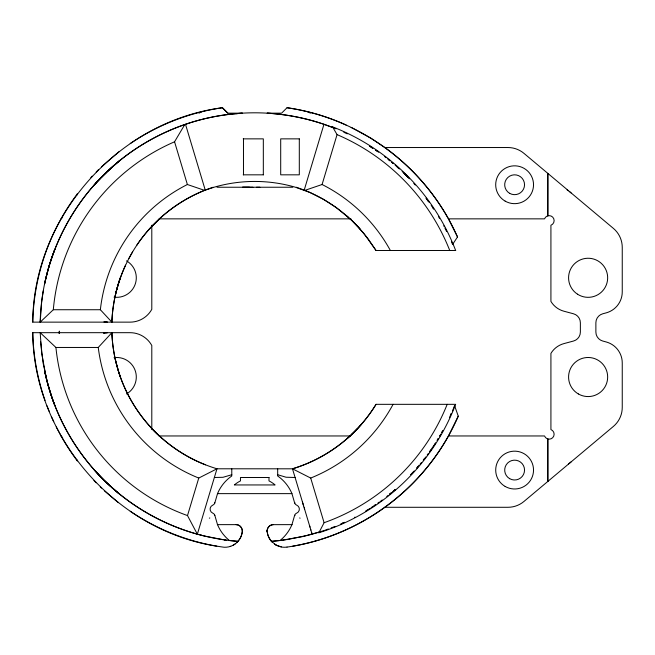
<?xml version="1.0" encoding="UTF-8"?>
<svg xmlns="http://www.w3.org/2000/svg" width="655" height="655" viewBox="0 0 655 655"><rect width="100%" height="100%" fill="white"/><g stroke="black" fill="none" stroke-linecap="round" stroke-linejoin="round"><path stroke-width="0.98" d="M151.796 225.255L151.796 309.34A24.808 24.808 0 0 1 130.083 322.137L32.75 322.137C33.585 285.989 43.443 250.104 61.177 218.598A222.045 222.045 0 0 1 77.339 193.864L76.791 195.223M32.75 322.137C33.274 217.034 118.178 121.06 222.43 107.731L227.874 113.168L242.325 113.168L230.249 114.265M455.651 250.505A215.143 215.143 0 0 0 332.486 126.816L332.331 127.332L323.963 124.286A214.603 214.603 0 0 0 185.692 124.213L184.808 124.516L174.557 141.783L170.996 143.371A202.198 202.198 0 0 0 53.309 309.733L40.192 322.137C41.421 262.909 68.628 204.917 113.282 166.026M40.192 322.137L41.666 301.783L43.255 290.91M53.309 309.733L100.362 309.733L111.882 322.137C113.094 286.219 127.995 251.021 152.942 225.156M111.882 322.137C112.611 302.487 117.286 283.017 125.547 265.177M100.362 309.733L100.739 306.606A160.017 160.017 0 0 1 186.184 185.119L187.379 184.513L204.565 190.359L214.021 187.24A145.967 145.967 0 0 1 295.438 187.24L309.872 192.455L323.365 199.284L336.097 207.463L350.638 219.368M44.524 284.213L44.614 283.762M44.597 283.852L44.769 283.017M44.671 283.509L44.851 282.657M44.802 282.878L44.933 282.256M115.075 296.42L116.606 290.009M44.884 282.51L45.293 280.627M44.966 282.092L45.064 281.65M45.138 281.339L47.201 272.767M45.375 280.266L47.668 271.031M45.4 280.135L49.493 264.71M116.672 289.772L118.719 282.723M47.365 272.152L48.421 268.345M47.84 270.392C56.723 238.305 73.131 208.372 95.409 183.637L95.712 183.31M48.609 267.69L51.426 258.692M201.65 535.34L197.343 534.193L187.502 515.575L198.76 478.06L216.977 468.792L292.49 468.816C326.992 458.475 357.352 435.125 376.044 404.331L455.651 404.331A215.143 215.143 0 0 1 318.887 532.761L318.731 532.237A214.603 214.603 0 0 0 324.544 530.337L324.029 530.509M360.447 229.406C345.586 212.646 325.543 198.367 304.215 190.089L323.963 124.286M304.894 190.359L322.08 184.513L337.055 134.611L332.503 126.767M49.968 263.171L53.153 253.788M118.784 282.502L120.528 277.376M51.614 258.144L53.751 252.167M277.679 468.816L277.679 475.988A40.315 40.315 0 0 1 291.942 493.624L294.463 502.319A7.107 5.027 0.1 0 0 294.603 502.86L294.627 502.934A3.725 3.725 0 0 0 296.707 505.128A4.339 4.339 0 0 1 296.707 513.143A3.725 3.725 0 0 0 294.627 515.338L294.603 515.411A7.107 5.019 -0.1 0 0 294.463 515.952L291.942 524.639A40.315 40.315 0 0 1 280.045 540.506L271.44 541.358A17.366 17.366 0 0 1 267.199 531.361L267.174 530.886M217.37 524.639L236.087 524.639A6.206 6.206 0 0 1 242.26 531.361A17.366 17.366 0 0 1 238.019 541.358L229.414 540.506A40.315 40.315 0 0 1 217.509 524.639L214.996 515.952A7.107 5.027 0.1 0 0 214.856 515.411L214.832 515.338A3.717 3.717 0 0 0 212.752 513.143A4.339 4.339 0 0 1 212.752 505.128A3.717 3.717 0 0 0 214.832 502.934L214.856 502.86A7.115 5.027 -0.1 0 0 214.996 502.319L217.517 493.633A40.315 40.315 0 0 1 231.78 475.988L231.78 468.816M53.497 252.855L54.242 250.873M53.866 251.864L54.496 250.21M54.324 250.66L54.66 249.784M54.602 249.932L54.774 249.498M54.742 249.571L54.856 249.277M450.877 414.476L451.221 413.632A214.603 214.603 0 0 1 449.584 417.317M453.457 408.278L454.578 405.601L458.254 416.171C428.657 485.429 361.617 536.682 287.029 547.089M458.254 416.171L448.429 435.96A222.045 222.045 0 0 1 384.911 507.289C357.622 527.046 325.805 540.457 292.613 546.196M59.327 333.223L59.605 332.683M318.887 532.761L324.102 522.715L325.437 522.231A207.258 207.258 0 0 0 447.185 404.331M441.773 432.529L442.739 430.736A214.603 214.603 0 0 1 441.806 432.562M128.863 258.496L132.588 251.856M435.133 443.632L435.575 442.911A214.603 214.603 0 0 1 433.389 446.292M437.163 440.291L438.228 438.547M439.816 435.927L440.88 434.183M376.044 404.331C368.364 416.801 358.891 428.182 347.928 437.908M332.756 127.553C311.829 119.308 289.567 114.551 267.134 113.168L281.584 113.168L287.029 107.731C360.995 118.064 427.576 168.531 457.509 236.954L452.621 244.397L451.442 241.752M429.369 452.089L430.941 449.78M431.989 448.241L433.561 445.932M136.543 245.584C152.983 220.874 177.014 201.363 204.565 190.359M423.269 460.187L424.399 458.705M427.216 454.988L428.345 453.506M416.801 467.989L419.208 465.14M148.317 230.2L162.137 216.371M360.979 424.8L360.594 425.242M238.281 541.046C234.891 545.157 229.52 547.523 224.198 547.252C190.654 542.807 158.273 530.206 130.255 511.277M94.001 185.209L94.86 184.243M360.365 425.496L358.703 427.338M94.639 184.497L96.416 182.532M90.824 177.652L92.183 176.146M95.9 183.097L97.652 181.189M413.444 471.846L413.043 472.288M96.662 182.262L98.119 180.69M412.756 472.599L411.831 473.606M46.431 379.04L41.674 353.135L40.192 332.683L55.921 347.461L98.25 347.461L111.882 332.683C113.176 372.63 131.581 411.602 161.613 437.982M358.416 427.641L357.188 428.959M412.159 473.246L410.906 474.588L411.406 474.048M97.963 180.862L99.118 179.634M62.381 217.313L61.177 218.59L62.626 217.149M98.446 180.346L98.954 179.806M95.409 183.637L110.949 168.098L119.971 160.393M99.486 179.241L103.253 175.393M99.65 179.069L100.207 178.487M153.114 224.976L158.158 219.99M96.187 172.003L98.504 169.645M237.077 542.348L238.019 541.358C187.395 537.493 138.541 514.936 102.761 478.928L96.94 472.861M101.197 177.464L106.593 172.134M103.4 175.253L116.598 163.177M101.484 166.796L118.932 151.731M318.731 532.237L312.116 534.193L292.482 468.792C314.67 462.111 335.229 450.157 351.997 434.167M107.297 171.471L110.032 168.933M269.033 526.415L270.31 525.449A12.936 8.654 -89.8 0 1 273.372 524.655L292.089 524.639M158.821 219.368L161.597 216.846C176.547 203.639 194.191 193.528 213.121 187.24M110.515 168.491L112.472 166.738C144.935 138.017 186.208 119.357 229.291 114.388M113.7 165.658L114.854 164.651M392.476 491.921L395.317 489.449M394.85 489.948L395.464 489.416M394.678 490.096L395.284 489.572M394.081 490.603L394.4 490.333L393.287 491.283M115.403 164.184L117.065 162.784M116.909 162.915L117.925 162.072M117.36 162.538L119.447 160.819M390.814 493.346L391.354 492.896L390.675 493.452M118.53 161.564L119.169 161.048M390.085 493.935L390.544 493.567L389.962 494.034M119.546 160.737L120.479 159.992M389.856 494.124L389.389 494.5M386.777 496.482L388.259 495.319M389.75 494.157L391.231 492.994M119.284 160.95C138.811 145.132 161.073 132.752 184.808 124.516M375.569 504.694L374.021 505.775A214.603 214.603 0 0 0 375.7 504.661M377.886 503.065L379.433 501.976M130.255 143.535C157.773 124.892 189.524 112.562 222.413 107.731L227.874 113.168M235.039 544.043L233.164 545.214M365.457 511.195L367.864 509.68M371.074 507.666L373.481 506.159M354.461 517.425L355.002 517.123M199.022 113.168L201.511 111.841M334.394 526.669L334.918 526.448M341.918 523.435L344.546 522.305M292.482 468.792L310.699 478.06L311.231 477.839A162.399 162.399 0 0 0 393.082 404.331M209.354 518.154L209.821 517.974M231.78 474.736L222.995 477.298L214.365 477.495M230.306 546.426L230.732 546.286M318.543 532.228L302.774 536.56L280.97 540.4M311.731 534.3L312.017 533.874M311.682 534.308L308.251 535.225M308.112 535.258L287.963 539.417M287.93 539.425L286.784 539.597M287.013 539.564L287.488 539.491M286.21 539.687L281.216 540.367M281.003 540.391L271.44 541.358L276.295 545.214L281.83 547.064A12.298 8.245 -8.3 0 0 287.021 547.072M236.373 113.659L242.325 113.168M249.465 187.248L242.432 187.264L252.953 187.248M256.441 187.248L259.912 187.24M243.193 138.86L263.326 138.86L263.326 174.828M351.178 127.406L370.877 138.164L384.911 147.531L507.985 147.531A24.808 24.808 0 0 1 523.934 153.335L613.391 228.39A24.808 24.808 0 0 1 622.25 247.402L622.25 291.901A21.705 21.705 0 0 1 606.162 312.869L602.772 313.778A9.301 9.301 0 0 0 595.878 322.759L595.878 332.052A9.301 9.301 0 0 0 602.772 341.042L606.162 341.951A21.705 21.705 0 0 1 622.25 362.919L622.25 407.418A24.808 24.808 0 0 1 613.391 426.421L523.934 501.484A24.808 24.808 0 0 1 507.985 507.289L384.911 507.289M243.202 174.828L263.433 174.828M217.01 187.24L292.777 187.24M159.132 218.852L350.949 218.852M384.911 147.531A222.045 222.045 0 0 1 448.012 218.115L448.429 218.852L544.526 218.852A4.962 4.962 0 0 1 552.681 217.1A4.962 4.962 0 0 1 550.92 225.255L550.92 301.423A21.705 21.705 0 0 0 563.914 311.215L573.477 313.778A9.301 9.301 0 0 1 580.371 322.759L580.371 332.052A9.301 9.301 0 0 1 573.477 341.042L563.914 343.605A21.705 21.705 0 0 0 550.92 353.389L550.92 429.565A4.962 4.962 0 0 1 552.681 437.712A4.962 4.962 0 0 1 544.526 435.96L448.429 435.96M358.129 226.859L367.864 238.461L376.044 250.488L455.7 250.488M45.039 400.426C37.466 378.664 33.307 355.722 32.75 332.683L130.083 332.683A24.808 24.808 0 0 1 151.796 345.48L151.796 429.565M159.009 435.96L350.335 435.96M295.094 477.495L286.088 477.233L277.679 474.736M217.517 493.633L291.942 493.633M214.414 502.934L214.832 502.934M294.627 502.934L295.045 502.934M214.414 515.338L214.832 515.338M294.627 515.338L295.045 515.338M103.883 321.883L107.436 322.137A24.808 24.808 0 0 1 104.841 321.998M226.27 540.113L225.566 540.015M224.722 539.9L223.838 539.769M223.24 539.687L204.54 536.052A16.097 1.146 13.2 0 1 203.099 535.692L202.125 535.462M287.029 107.731C307.383 110.769 327.336 116.557 346.094 125.031M216.797 546.188C114.928 530.394 33.356 435.755 32.75 332.683M201.183 535.217L201.756 535.364M296.338 187.24L304.215 190.089M299.638 517.974L300.105 518.154M198.76 478.06L198.449 477.929A162.399 162.399 0 0 1 98.356 348.288L98.25 347.461M205.531 464.837C164.299 448.912 131.336 413.452 118.424 371.18M337.055 134.611L339.159 135.528A209.633 209.633 0 0 1 449.748 250.488M343.818 132.245L347.281 133.857M322.08 184.513L323.39 185.177A160.017 160.017 0 0 1 390.372 250.488M307.948 111.841L310.437 113.168M275.911 545.001L274.42 544.043M369.518 146.09L372.875 148.341A214.603 214.603 0 0 0 369.453 146.049M375.389 150.02L377.067 151.141M377.91 151.706L378.672 152.222M118.383 502.663L104.366 490.792M388.734 159.787L389.176 160.147M389.414 160.336L389.881 160.712M119.292 493.87L118.711 493.395M118.35 493.1L117.13 492.093M118.211 492.986L111.506 487.222M391.886 162.448L393.344 163.66M391.846 162.325L392.329 162.727L392.001 162.456M393 163.291L393.303 163.545M116.017 491.152L104.743 480.893M395.129 165.109L395.301 165.265M347.125 216.199L347.928 216.903M395.751 165.649L395.939 165.813M396.398 166.214L396.578 166.378M397.061 166.796L399.296 168.81M397.912 167.557L398.6 168.179M160.033 436.566C176.318 451.352 195.91 462.446 216.977 468.792L197.343 534.193C158.698 523.46 123.205 501.673 96.179 472.026M110.662 486.46C83.496 461.857 62.839 430.179 51.196 395.432L49.755 390.961M159.746 436.304L159.14 435.747M158.821 435.452L157.814 434.502M350.802 219.515L353.086 221.693M100.248 486.902L101.484 488.073M402.186 171.495L403.546 172.789M404.102 173.329L403.799 173.035L404.806 174.009M404.282 173.501L408.204 177.513M404.978 174.181L406.174 175.368M405.666 174.86L407.467 176.67L407.017 176.211M56.248 426.945L61.177 436.222L62.626 437.663M406.354 175.54L406.845 176.031M93.911 480.508L96.179 482.8M407.5 176.694L408.081 177.292M272.382 542.348L270.621 540.35M408.302 177.513L408.679 177.898L408.139 177.341A214.603 214.603 0 0 1 409.547 178.799M353.315 221.922L363.697 233.205L376.044 250.488M240.647 526.645L239.149 525.449A12.936 8.654 89.9 0 0 236.087 524.655M103.899 480.066C79.378 455.798 60.841 425.586 50.312 392.73M152.599 429.303L151.632 428.28M151.33 427.961L149.766 426.258M96.416 472.28L95.835 471.649M413.854 183.416L414.197 183.801M95.72 471.518L94.885 470.593M414.705 184.366L414.312 183.932L414.811 184.481M94.975 470.699L94.459 470.118M414.902 184.587L415.303 185.037M94.295 469.93L93.87 469.455M428.329 201.363L426.037 198.154A214.603 214.603 0 0 1 429.05 202.248M431.203 205.375L432.357 206.988M433.585 208.904L432.537 207.267A214.603 214.603 0 0 1 433.675 208.953M438.555 216.707L439.505 218.361M448.429 218.852L457.509 236.954M443.762 225.819L444.074 226.442M444.917 228.112L446.612 231.461M51.352 416.514L53.735 421.763M76.791 459.597L77.339 460.956A222.045 222.045 0 0 1 61.185 436.222M47.004 405.846L49.109 411.209M54.897 405.642L54.652 405.011M54.504 404.634L54.684 405.093M54.562 404.765L54.25 403.963M54.455 404.487L53.882 402.997M53.956 403.193L53.522 402.031M53.776 402.702L51.401 396.046M53.391 401.687L47.668 383.773M120.528 377.436C115.378 363.075 112.472 347.92 111.882 332.683M50.108 392.091L48.159 385.558M118.498 371.41L118.137 370.231M46.571 379.581L51.196 395.432M49.485 390.069L48.945 388.268M302.577 502.434L302.405 501.845M310.699 478.06L324.102 522.715M302.725 502.917L303.036 503.957M303.191 504.456L303.339 504.948M303.396 505.161L303.617 505.881M304.166 507.723L304.313 508.214M304.46 508.706L304.616 509.213M309.545 525.637L309.971 527.062M310.691 529.461L310.871 530.051M311.649 532.662L311.796 533.145M185.496 124.286L205.244 190.089M174.557 141.783L187.379 184.513M48.748 387.604L45.22 373.858M47.496 383.15L46.833 380.62M47.979 384.911L43.181 363.443L40.602 341.607M46.628 379.818L45.293 374.193M116.197 363.214L115.092 358.449M45.252 374.013L44.835 372.097M45.072 373.186L45.179 373.669M45.007 372.9L44.761 371.762M44.696 371.459L44.81 371.966M44.622 371.098L44.736 371.631M44.548 370.73L44.646 371.197M55.921 347.461L56.355 351.367A199.816 199.816 0 0 0 187.502 515.575M243.48 138.86L243.48 174.828M59.327 333.436L59.327 331.127L59.22 333.436M453.211 409.007A214.603 214.603 0 0 1 452.433 410.865M440.807 434.306A214.603 214.603 0 0 1 439.8 436.05M438.252 438.645A214.603 214.603 0 0 1 437.196 440.365M431.694 448.798A214.603 214.603 0 0 1 429.385 452.097M425.807 456.969A214.603 214.603 0 0 1 423.343 460.154M421.46 462.512A214.603 214.603 0 0 1 420.183 464.076M418.242 466.393A214.603 214.603 0 0 1 416.932 467.916M414.271 470.937A214.603 214.603 0 0 1 410.857 474.638M382.266 500.002A214.603 214.603 0 0 1 380.637 501.19M369.813 508.542A214.603 214.603 0 0 1 368.102 509.615M344.17 522.477A214.603 214.603 0 0 1 340.494 524.123M334.926 526.464A214.603 214.603 0 0 1 331.176 527.93M328.343 528.986A214.603 214.603 0 0 1 325.494 530.001M333.272 127.7A214.603 214.603 0 0 1 336.064 128.822M375.405 149.954A214.603 214.603 0 0 1 377.084 151.108M384.493 156.488A214.603 214.603 0 0 1 386.106 157.724M387.711 158.977A214.603 214.603 0 0 1 390.093 160.884M396.316 166.141A214.603 214.603 0 0 1 399.345 168.859M116.009 292.384A9.915 0.467 -74.4 0 1 120.332 277.785M353.16 221.857A9.915 0.549 45.1 0 1 357.712 226.515M126.521 260.87A19.535 19.535 0 0 1 114.052 297.141M114.052 357.679A19.535 19.535 0 0 1 126.521 393.95M357.049 429.066A9.915 0.581 -44.9 0 1 352.12 433.995M356.852 429.213A9.915 0.557 -45.1 0 1 352.161 433.938M281.322 546.933A16.85 11.127 -7.5 0 1 275.992 544.935M267.199 531.361A6.206 6.206 0 0 1 273.372 524.639M225.287 539.949A11.282 0.483 9 0 1 224.485 539.835M567.107 189.917A44.253 44.253 0 0 1 568.466 190.859M569.793 191.849A44.253 44.253 0 0 1 571.078 192.897M571.078 461.922A44.253 44.253 0 0 1 568.466 463.953M267.093 530.542A5.6 3.75 90 0 1 269.074 526.538M270.695 540.219A14.934 9.981 89.9 0 1 267.084 531.393M242.415 531.41A15.18 10.161 90 0 1 238.207 540.874M240.598 526.784A5.281 3.504 90 0 1 242.358 531.361M157.577 434.183A9.915 0.557 44.8 0 1 152.836 429.475M118.121 369.748A9.907 0.467 74.4 0 1 116.615 364.254M157.953 434.691A9.907 0.663 45 0 1 152.418 429.172M547.826 173.378L547.817 215.839L547.826 173.378M267.183 530.558L267.174 531.041L267.183 530.558M103.883 332.936L103.555 332.994A24.808 24.808 0 0 1 107.436 332.683L103.883 332.936M299.302 138.86L280.7 138.86L280.7 174.828L299.302 174.828L299.302 138.86M268.992 477.503L240.467 477.503L240.467 480.901A31.628 31.628 0 0 0 234.343 484.946L275.116 484.946A31.628 31.628 0 0 0 268.992 480.901L268.992 477.503M547.826 481.441L547.817 438.981L547.826 481.441M505.161 201.126A18.913 18.913 0 0 0 533.53 184.743A18.913 18.913 0 0 0 505.161 168.36A18.913 18.913 0 0 0 505.161 201.126M505.161 486.452A18.913 18.913 0 0 0 533.53 470.077A18.913 18.913 0 0 0 505.161 453.694A18.913 18.913 0 0 0 505.161 486.452M509.656 478.666A9.923 9.923 0 0 0 524.54 470.077A9.923 9.923 0 0 0 509.656 461.48A9.923 9.923 0 0 0 509.656 478.666M509.656 193.34A9.923 9.923 0 0 0 524.54 184.743A9.923 9.923 0 0 0 509.656 176.146A9.923 9.923 0 0 0 509.656 193.34M577.481 294.177A19.535 19.535 0 0 0 607.635 278.809A19.535 19.535 0 0 0 579.257 260.379A19.535 19.535 0 0 0 577.481 294.177M578.357 393.95A19.535 19.535 0 0 0 607.66 377.026A19.535 19.535 0 0 0 578.357 360.103A19.535 19.535 0 0 0 578.357 393.95"/></g></svg>
